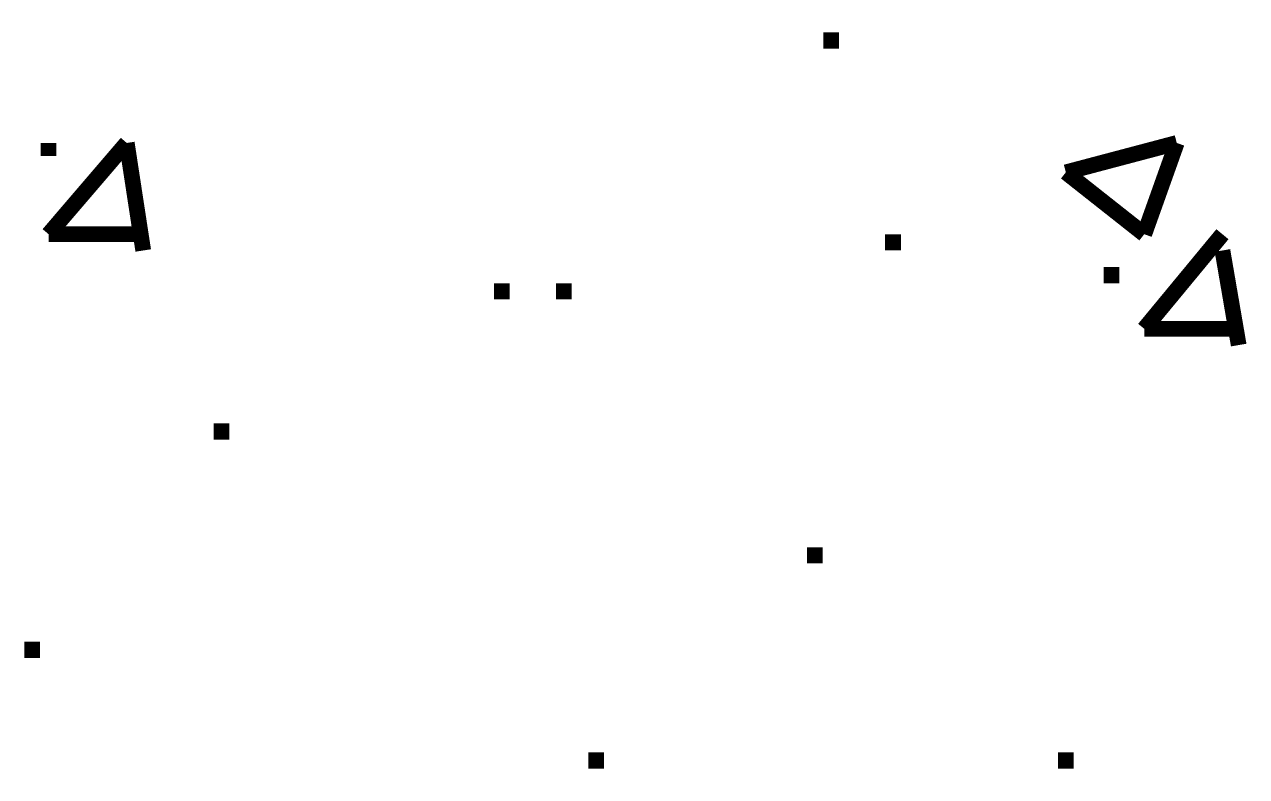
# Model space of a CAD drawing. Header units: millimetres. Extents: x 5 to 350, y 3 to 213.
# Drawn here: x 213.23 to 219.84, y 113.23 to 117.31 of the extents above; entities that cross this region are included whole.
import ezdxf

# ---------------------------------------------------------------- set-up
doc = ezdxf.new("R2010")
doc.units = ezdxf.units.MM
doc.layers.add('P', color=255, linetype='Continuous')

msp = doc.modelspace()

# ---------------------------------------------------------------- linework, layer by layer
at = {"layer": 'P', "const_width": 0.085}
for points in [[(217.593, 117.175), (217.593, 117.263)], [(213.36, 116.17), (213.783, 116.664)], [(213.36, 116.593), (213.36, 116.664)], [(213.872, 116.082), (213.783, 116.664)], [(218.863, 116.505), (219.463, 116.664)], [(219.287, 116.17), (219.463, 116.664)], [(218.863, 116.505), (219.287, 116.17)], [(213.36, 116.17), (213.872, 116.17)], [(217.928, 116.082), (217.928, 116.17)], [(219.287, 115.658), (219.71, 116.17)], [(219.798, 115.57), (219.71, 116.082)], [(219.11, 115.905), (219.11, 115.993)], [(215.812, 115.817), (215.812, 115.905)], [(216.147, 115.817), (216.147, 115.905)], [(219.287, 115.658), (219.798, 115.658)], [(214.295, 115.058), (214.295, 115.147)], [(217.505, 114.388), (217.505, 114.476)], [(213.272, 113.877), (213.272, 113.965)], [(216.323, 113.277), (216.323, 113.365)], [(218.863, 113.277), (218.863, 113.365)]]:
    msp.add_lwpolyline(points, dxfattribs=at)

doc.saveas('drawing.dxf')
